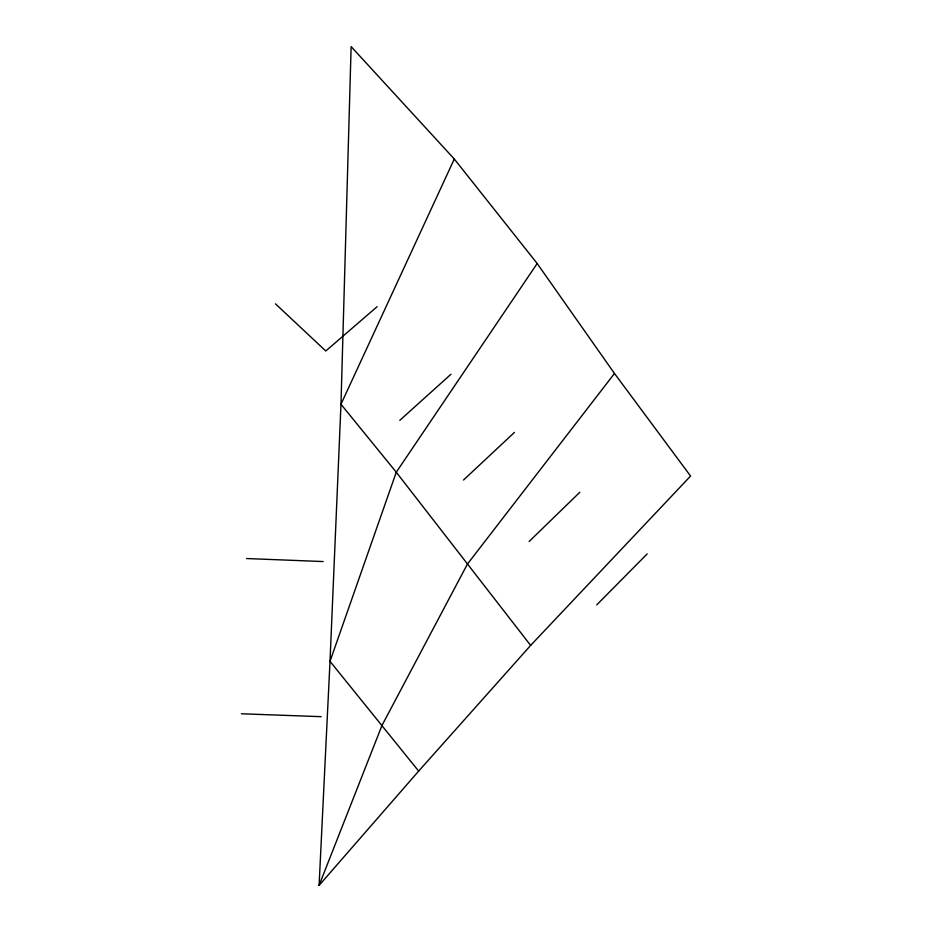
<?xml version="1.0" encoding="UTF-8"?>
<svg xmlns="http://www.w3.org/2000/svg" width="932" height="932" viewBox="0 0 932 932"><rect width="100%" height="100%" fill="white"/><g stroke="black" fill="none" stroke-linecap="round" stroke-linejoin="round"><path stroke-width="1.4" d="M319.094 885.4L330.01 661.347L340.972 404.267L351.131 46.6L454.292 159.011L537.182 263.511L614.468 373.464L690.577 476.042L530.646 645.398L418.666 771.09L319.094 885.4L381.957 725.492L467.421 564.081L614.468 373.464M454.292 159.011L340.972 404.267L396.275 472.221L530.646 645.398M537.182 263.511L396.275 472.221L330.01 661.347L418.666 771.09M596.748 604.868L647.204 553.899M529.12 541.504L579.844 492.236M463.507 480.027L514.452 432.39M399.805 420.344L450.948 374.268M377.111 306.686L325.781 350.991L275.464 303.844M241.423 713.772L321.202 716.673M246.596 558.536L323.148 561.553"/></g></svg>
